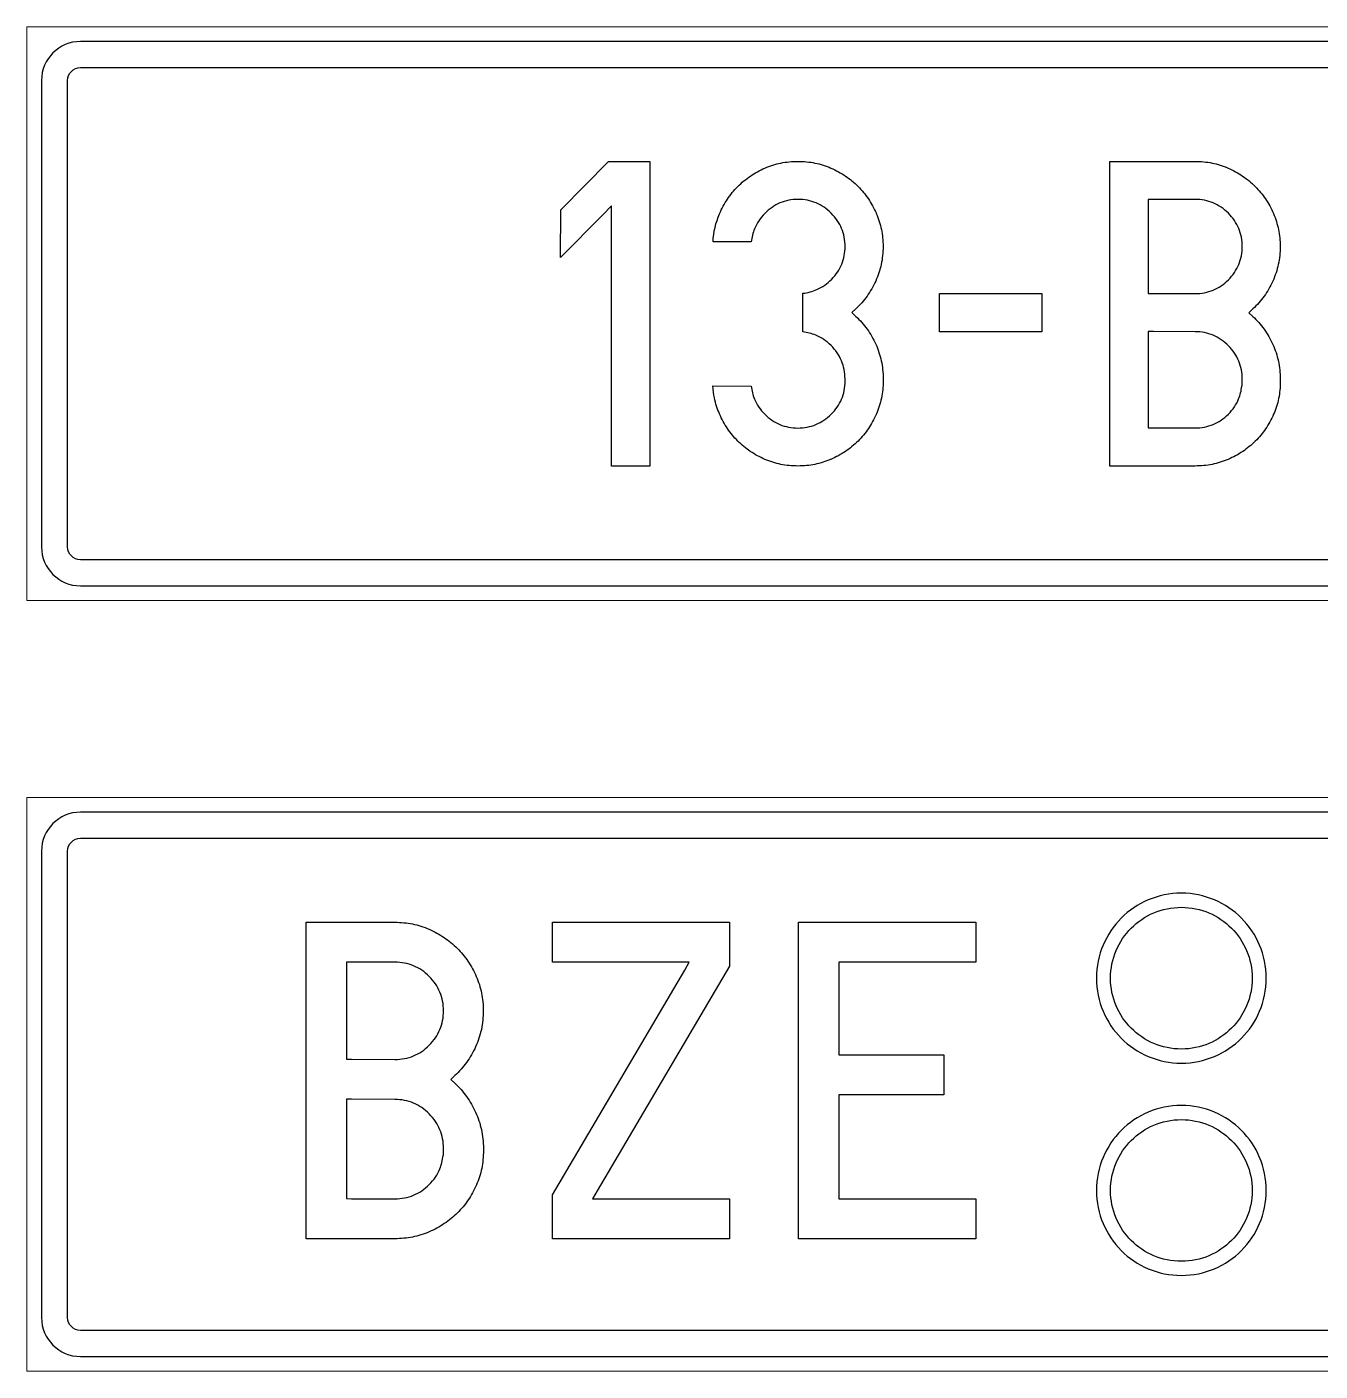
# Model space of a CAD drawing. Header units: millimetres. Extents: x 211.8 to 276.8, y 628.3 to 660.5.
# Drawn here: x 211.76 to 242.77, y 628.32 to 660.55 of the extents above; entities that cross this region are included whole.
import ezdxf

# ---------------------------------------------------------------- set-up
doc = ezdxf.new("R2010")
doc.units = ezdxf.units.MM
doc.header["$MEASUREMENT"] = 0
doc.layers.add('Layer 1', color=7, linetype='Continuous')

msp = doc.modelspace()

# ---------------------------------------------------------------- linework, layer by layer
at = {"layer": 'Layer 1', "lineweight": 9}
for points in [[(211.7613, 660.547), (211.7613, 660.547), (276.7613, 660.547), (276.7613, 660.547), (276.7613, 660.547), (276.7613, 660.547), (276.7613, 646.797), (276.7613, 646.797), (276.7613, 646.797), (276.7613, 646.797), (211.7613, 646.797), (211.7613, 646.797), (211.7613, 646.797), (211.7613, 646.797), (211.7613, 660.547), (211.7613, 660.547)], [(211.7613, 642.0737), (211.7613, 642.0737), (276.7613, 642.0737), (276.7613, 642.0737), (276.7613, 642.0737), (276.7613, 642.0737), (276.7613, 628.3237), (276.7613, 628.3237), (276.7613, 628.3237), (276.7613, 628.3237), (211.7613, 628.3237), (211.7613, 628.3237), (211.7613, 628.3237), (211.7613, 628.3237), (211.7613, 642.0737), (211.7613, 642.0737)]]:
    msp.add_open_spline(points, degree=3, knots=[0, 0, 0, 0, 0.25, 0.25, 0.25, 0.25, 0.5, 0.5, 0.5, 0.5, 0.75, 0.75, 0.75, 0.75, 1, 1, 1, 1], dxfattribs=at)
at = {"layer": 'Layer 1'}
for points, knots in [([(213.0454, 660.1966), (213.0454, 660.1966), (275.4772, 660.1966), (275.4772, 660.1966), (275.4772, 660.1966), (275.7343, 660.1966), (275.9678, 660.0916), (276.1368, 659.9226), (276.1368, 659.9226), (276.3059, 659.7535), (276.4109, 659.52), (276.4109, 659.2629), (276.4109, 659.2629), (276.4109, 659.2629), (276.4109, 648.0811), (276.4109, 648.0811), (276.4109, 648.0811), (276.4109, 647.824), (276.3059, 647.5905), (276.1368, 647.4214), (276.1368, 647.4214), (275.9678, 647.2524), (275.7343, 647.1474), (275.4772, 647.1474), (275.4772, 647.1474), (275.4772, 647.1474), (213.0454, 647.1474), (213.0454, 647.1474), (213.0454, 647.1474), (212.7884, 647.1474), (212.5548, 647.2524), (212.3858, 647.4214), (212.3858, 647.4214), (212.2167, 647.5905), (212.1117, 647.824), (212.1117, 648.0811), (212.1117, 648.0811), (212.1117, 648.0811), (212.1117, 659.2629), (212.1117, 659.2629), (212.1117, 659.2629), (212.1117, 659.52), (212.2167, 659.7535), (212.3858, 659.9226), (212.3858, 659.9226), (212.5548, 660.0916), (212.7884, 660.1966), (213.0454, 660.1966)], [0, 0, 0, 0, 0.0833333, 0.0833333, 0.0833333, 0.0833333, 0.1666667, 0.1666667, 0.1666667, 0.1666667, 0.25, 0.25, 0.25, 0.25, 0.3333333, 0.3333333, 0.3333333, 0.3333333, 0.4166667, 0.4166667, 0.4166667, 0.4166667, 0.5, 0.5, 0.5, 0.5, 0.5833333, 0.5833333, 0.5833333, 0.5833333, 0.6666667, 0.6666667, 0.6666667, 0.6666667, 0.75, 0.75, 0.75, 0.75, 0.8333333, 0.8333333, 0.8333333, 0.8333333, 0.9166667, 0.9166667, 0.9166667, 0.9166667, 1, 1, 1, 1]), ([(275.4772, 659.5716), (275.4772, 659.5716), (213.0454, 659.5716), (213.0454, 659.5716), (213.0454, 659.5716), (212.9609, 659.5716), (212.8838, 659.5367), (212.8276, 659.4806), (212.8276, 659.4806), (212.7716, 659.4246), (212.7367, 659.3474), (212.7367, 659.2629), (212.7367, 659.2629), (212.7367, 659.2629), (212.7367, 648.0811), (212.7367, 648.0811), (212.7367, 648.0811), (212.7367, 647.9966), (212.7716, 647.9194), (212.8276, 647.8633), (212.8276, 647.8633), (212.8838, 647.8072), (212.9609, 647.7724), (213.0454, 647.7724), (213.0454, 647.7724), (213.0454, 647.7724), (275.4772, 647.7724), (275.4772, 647.7724), (275.4772, 647.7724), (275.5617, 647.7724), (275.6388, 647.8072), (275.695, 647.8633), (275.695, 647.8633), (275.751, 647.9194), (275.7859, 647.9966), (275.7859, 648.0811), (275.7859, 648.0811), (275.7859, 648.0811), (275.7859, 659.2629), (275.7859, 659.2629), (275.7859, 659.2629), (275.7859, 659.3474), (275.751, 659.4246), (275.695, 659.4806), (275.695, 659.4806), (275.6388, 659.5367), (275.5617, 659.5716), (275.4772, 659.5716)], [0, 0, 0, 0, 0.0833333, 0.0833333, 0.0833333, 0.0833333, 0.1666667, 0.1666667, 0.1666667, 0.1666667, 0.25, 0.25, 0.25, 0.25, 0.3333333, 0.3333333, 0.3333333, 0.3333333, 0.4166667, 0.4166667, 0.4166667, 0.4166667, 0.5, 0.5, 0.5, 0.5, 0.5833333, 0.5833333, 0.5833333, 0.5833333, 0.6666667, 0.6666667, 0.6666667, 0.6666667, 0.75, 0.75, 0.75, 0.75, 0.8333333, 0.8333333, 0.8333333, 0.8333333, 0.9166667, 0.9166667, 0.9166667, 0.9166667, 1, 1, 1, 1]), ([(225.7815, 655.9525), (225.7815, 655.9525), (225.7834, 650.0204), (225.7834, 650.0204), (225.7834, 650.0204), (225.7834, 650.0204), (226.7002, 650.0204), (226.7002, 650.0204), (226.7002, 650.0204), (226.7002, 650.0204), (226.7002, 657.3236), (226.7002, 657.3236), (226.7002, 657.3236), (226.7002, 657.3236), (225.7089, 657.3236), (225.7089, 657.3236), (225.7089, 657.3236), (225.7089, 657.3236), (224.5679, 656.1628), (224.5679, 656.1628), (224.5679, 656.1628), (224.5679, 656.1628), (224.5532, 655.0172), (224.5532, 655.0172), (224.5532, 655.0172), (224.5532, 655.0172), (225.5686, 656.0404), (225.5686, 656.0404), (225.5686, 656.0404), (225.5686, 656.0404), (225.7814, 656.2548), (225.7814, 656.2548), (225.7814, 656.2548), (225.7814, 656.2548), (225.7815, 655.9525), (225.7815, 655.9525)], [0, 0, 0, 0, 0.1111111, 0.1111111, 0.1111111, 0.1111111, 0.2222222, 0.2222222, 0.2222222, 0.2222222, 0.3333333, 0.3333333, 0.3333333, 0.3333333, 0.4444444, 0.4444444, 0.4444444, 0.4444444, 0.5555556, 0.5555556, 0.5555556, 0.5555556, 0.6666667, 0.6666667, 0.6666667, 0.6666667, 0.7777778, 0.7777778, 0.7777778, 0.7777778, 0.8888889, 0.8888889, 0.8888889, 0.8888889, 1, 1, 1, 1]), ([(228.214, 655.3975), (228.214, 655.3975), (229.133, 655.3975), (229.133, 655.3975), (229.133, 655.3975), (229.1441, 655.5056), (229.1697, 655.6086), (229.2098, 655.7064), (229.2098, 655.7064), (229.265, 655.8404), (229.3471, 655.9633), (229.4562, 656.0745), (229.4562, 656.0745), (229.5653, 656.1854), (229.6869, 656.2692), (229.8204, 656.3255), (229.8204, 656.3255), (229.9547, 656.3821), (230.0991, 656.4105), (230.2537, 656.4105), (230.2537, 656.4105), (230.4076, 656.4105), (230.5517, 656.3826), (230.6854, 656.327), (230.6854, 656.327), (230.8185, 656.2717), (230.9404, 656.189), (231.0504, 656.0793), (231.0504, 656.0793), (231.0504, 656.0793), (231.0509, 656.0788), (231.0509, 656.0788), (231.0509, 656.0788), (231.1606, 655.9688), (231.2432, 655.8472), (231.2985, 655.7142), (231.2985, 655.7142), (231.3542, 655.5805), (231.3821, 655.4364), (231.3821, 655.2822), (231.3821, 655.2822), (231.3821, 655.1316), (231.355, 654.9902), (231.3007, 654.8584), (231.3007, 654.8584), (231.2469, 654.7273), (231.1664, 654.6075), (231.0598, 654.4994), (231.0598, 654.4994), (230.9533, 654.3911), (230.8356, 654.3081), (230.7071, 654.2507), (230.7071, 654.2507), (230.601, 654.2032), (230.4876, 654.1733), (230.3673, 654.1614), (230.3673, 654.1614), (230.3673, 654.1614), (230.3673, 653.2344), (230.3673, 653.2344), (230.3673, 653.2344), (230.4754, 653.2233), (230.5784, 653.1975), (230.6762, 653.1572), (230.6762, 653.1572), (230.8103, 653.1018), (230.9331, 653.0193), (231.0442, 652.91), (231.0442, 652.91), (231.0442, 652.91), (231.0447, 652.9095), (231.0447, 652.9095), (231.0447, 652.9095), (231.156, 652.7993), (231.2398, 652.6774), (231.2957, 652.5442), (231.2957, 652.5442), (231.2957, 652.5442), (231.2953, 652.544), (231.2953, 652.544), (231.2953, 652.544), (231.3518, 652.4096), (231.3802, 652.2648), (231.3802, 652.1104), (231.3802, 652.1104), (231.3802, 652.1104), (231.3798, 652.1104), (231.3798, 652.1104), (231.3798, 652.1104), (231.3798, 652.1104), (231.3816, 652.06), (231.3816, 652.06), (231.3816, 652.06), (231.3816, 652.06), (231.3821, 652.0561), (231.3821, 652.0561), (231.3821, 652.0561), (231.3821, 651.9008), (231.3541, 651.7563), (231.2981, 651.6229), (231.2981, 651.6229), (231.2981, 651.6229), (231.298, 651.623), (231.298, 651.623), (231.298, 651.623), (231.2422, 651.4898), (231.1586, 651.3685), (231.048, 651.2598), (231.048, 651.2598), (230.9377, 651.1512), (230.8155, 651.0692), (230.6819, 651.0143), (230.6819, 651.0143), (230.5476, 650.9592), (230.4036, 650.9316), (230.2499, 650.9316), (230.2499, 650.9316), (230.0955, 650.9316), (229.9513, 650.9592), (229.8177, 651.0144), (229.8177, 651.0144), (229.6842, 651.0695), (229.5628, 651.1519), (229.4541, 651.2613), (229.4541, 651.2613), (229.3451, 651.3706), (229.2629, 651.4925), (229.2079, 651.6266), (229.2079, 651.6266), (229.1675, 651.7246), (229.142, 651.8283), (229.131, 651.9375), (229.131, 651.9375), (229.131, 651.9375), (228.2138, 651.9391), (228.2138, 651.9391), (228.2138, 651.9391), (228.2194, 651.8405), (228.2315, 651.745), (228.2502, 651.6525), (228.2502, 651.6525), (228.2768, 651.5206), (228.317, 651.3927), (228.3704, 651.2695), (228.3704, 651.2695), (228.4239, 651.1456), (228.4877, 651.029), (228.5609, 650.9201), (228.5609, 650.9201), (228.5609, 650.9201), (228.5611, 650.9203), (228.5611, 650.9203), (228.5611, 650.9203), (228.6342, 650.8118), (228.7168, 650.7111), (228.8085, 650.6192), (228.8085, 650.6192), (228.9003, 650.527), (229.0007, 650.4442), (229.109, 650.371), (229.109, 650.371), (229.2183, 650.2971), (229.3348, 650.2335), (229.4576, 650.1803), (229.4576, 650.1803), (229.5808, 650.127), (229.7085, 650.0868), (229.8401, 650.0602), (229.8401, 650.0602), (229.9708, 650.0337), (230.1075, 650.0204), (230.2499, 650.0204), (230.2499, 650.0204), (230.3913, 650.0204), (230.5274, 650.0337), (230.6579, 650.0602), (230.6579, 650.0602), (230.6579, 650.0602), (230.6584, 650.0602), (230.6584, 650.0602), (230.6584, 650.0602), (230.7885, 650.0866), (230.9163, 650.1269), (231.041, 650.1807), (231.041, 650.1807), (231.041, 650.1807), (231.0411, 650.1804), (231.0411, 650.1804), (231.0411, 650.1804), (231.1655, 650.2341), (231.2823, 650.2978), (231.3913, 650.3711), (231.3913, 650.3711), (231.4987, 650.4433), (231.599, 650.5258), (231.6912, 650.618), (231.6912, 650.618), (231.6912, 650.618), (231.6909, 650.6183), (231.6909, 650.6183), (231.6909, 650.6183), (231.7847, 650.7121), (231.8678, 650.8123), (231.9398, 650.9187), (231.9398, 650.9187), (232.0126, 651.0261), (232.0765, 651.1425), (232.1309, 651.2674), (232.1309, 651.2674), (232.1309, 651.2674), (232.1311, 651.2673), (232.1311, 651.2673), (232.1311, 651.2673), (232.1842, 651.39), (232.2246, 651.5173), (232.2518, 651.649), (232.2518, 651.649), (232.2791, 651.7813), (232.2932, 651.9179), (232.2938, 652.0581), (232.2938, 652.0581), (232.2938, 652.0581), (232.2933, 652.0581), (232.2933, 652.0581), (232.2933, 652.0581), (232.2933, 652.0581), (232.2933, 652.1162), (232.2933, 652.1162), (232.2933, 652.1162), (232.2933, 652.2631), (232.2786, 652.4052), (232.2494, 652.5419), (232.2494, 652.5419), (232.22, 652.6793), (232.176, 652.812), (232.1178, 652.9392), (232.1178, 652.9392), (232.0585, 653.0683), (231.989, 653.1886), (231.9093, 653.2997), (231.9093, 653.2997), (231.9093, 653.2997), (231.9088, 653.2997), (231.9088, 653.2997), (231.9088, 653.2997), (231.8288, 653.4114), (231.7386, 653.5138), (231.6386, 653.6066), (231.6386, 653.6066), (231.6386, 653.6066), (231.5399, 653.6981), (231.5399, 653.6981), (231.5399, 653.6981), (231.5399, 653.6981), (231.6391, 653.7897), (231.6391, 653.7897), (231.6391, 653.7897), (231.7389, 653.882), (231.8289, 653.984), (231.9087, 654.0953), (231.9087, 654.0953), (231.9885, 654.2066), (232.0578, 654.3268), (232.116, 654.4554), (232.116, 654.4554), (232.1743, 654.584), (232.2183, 654.7172), (232.2475, 654.8546), (232.2475, 654.8546), (232.2766, 654.9918), (232.2914, 655.1345), (232.2914, 655.2822), (232.2914, 655.2822), (232.2914, 655.4236), (232.2779, 655.5596), (232.2513, 655.6901), (232.2513, 655.6901), (232.2246, 655.8208), (232.1842, 655.9487), (232.1305, 656.0732), (232.1305, 656.0732), (232.1305, 656.0732), (232.1307, 656.0733), (232.1307, 656.0733), (232.1307, 656.0733), (232.0767, 656.1973), (232.0127, 656.3141), (231.9391, 656.423), (231.9391, 656.423), (231.8658, 656.5314), (231.7831, 656.6316), (231.6914, 656.723), (231.6914, 656.723), (231.6914, 656.723), (231.6909, 656.7235), (231.6909, 656.7235), (231.6909, 656.7235), (231.5983, 656.8164), (231.4981, 656.8994), (231.3908, 656.9721), (231.3908, 656.9721), (231.2835, 657.0448), (231.1669, 657.1086), (231.0418, 657.163), (231.0418, 657.163), (231.0418, 657.163), (231.0419, 657.1632), (231.0419, 657.1632), (231.0419, 657.1632), (230.9189, 657.2164), (230.7915, 657.2566), (230.6597, 657.2835), (230.6597, 657.2835), (230.5293, 657.3101), (230.3932, 657.3236), (230.2519, 657.3236), (230.2519, 657.3236), (230.1098, 657.3236), (229.9732, 657.3101), (229.8424, 657.2833), (229.8424, 657.2833), (229.7111, 657.2565), (229.5831, 657.2158), (229.4594, 657.1618), (229.4594, 657.1618), (229.3338, 657.1071), (229.2168, 657.0429), (229.1092, 656.9698), (229.1092, 656.9698), (229.0017, 656.8968), (228.9014, 656.8135), (228.8085, 656.7203), (228.8085, 656.7203), (228.7162, 656.6272), (228.6335, 656.5261), (228.5609, 656.4178), (228.5609, 656.4178), (228.4884, 656.3097), (228.4249, 656.1926), (228.3708, 656.0668), (228.3708, 656.0668), (228.2799, 655.8559), (228.2276, 655.6327), (228.214, 655.3975)], [0, 0, 0, 0, 0.0116279, 0.0116279, 0.0116279, 0.0116279, 0.0232558, 0.0232558, 0.0232558, 0.0232558, 0.0348837, 0.0348837, 0.0348837, 0.0348837, 0.0465116, 0.0465116, 0.0465116, 0.0465116, 0.0581395, 0.0581395, 0.0581395, 0.0581395, 0.0697674, 0.0697674, 0.0697674, 0.0697674, 0.0813953, 0.0813953, 0.0813953, 0.0813953, 0.0930233, 0.0930233, 0.0930233, 0.0930233, 0.1046512, 0.1046512, 0.1046512, 0.1046512, 0.1162791, 0.1162791, 0.1162791, 0.1162791, 0.127907, 0.127907, 0.127907, 0.127907, 0.1395349, 0.1395349, 0.1395349, 0.1395349, 0.1511628, 0.1511628, 0.1511628, 0.1511628, 0.1627907, 0.1627907, 0.1627907, 0.1627907, 0.1744186, 0.1744186, 0.1744186, 0.1744186, 0.1860465, 0.1860465, 0.1860465, 0.1860465, 0.1976744, 0.1976744, 0.1976744, 0.1976744, 0.2093023, 0.2093023, 0.2093023, 0.2093023, 0.2209302, 0.2209302, 0.2209302, 0.2209302, 0.2325581, 0.2325581, 0.2325581, 0.2325581, 0.244186, 0.244186, 0.244186, 0.244186, 0.255814, 0.255814, 0.255814, 0.255814, 0.2674419, 0.2674419, 0.2674419, 0.2674419, 0.2790698, 0.2790698, 0.2790698, 0.2790698, 0.2906977, 0.2906977, 0.2906977, 0.2906977, 0.3023256, 0.3023256, 0.3023256, 0.3023256, 0.3139535, 0.3139535, 0.3139535, 0.3139535, 0.3255814, 0.3255814, 0.3255814, 0.3255814, 0.3372093, 0.3372093, 0.3372093, 0.3372093, 0.3488372, 0.3488372, 0.3488372, 0.3488372, 0.3604651, 0.3604651, 0.3604651, 0.3604651, 0.372093, 0.372093, 0.372093, 0.372093, 0.3837209, 0.3837209, 0.3837209, 0.3837209, 0.3953488, 0.3953488, 0.3953488, 0.3953488, 0.4069767, 0.4069767, 0.4069767, 0.4069767, 0.4186047, 0.4186047, 0.4186047, 0.4186047, 0.4302326, 0.4302326, 0.4302326, 0.4302326, 0.4418605, 0.4418605, 0.4418605, 0.4418605, 0.4534884, 0.4534884, 0.4534884, 0.4534884, 0.4651163, 0.4651163, 0.4651163, 0.4651163, 0.4767442, 0.4767442, 0.4767442, 0.4767442, 0.4883721, 0.4883721, 0.4883721, 0.4883721, 0.5, 0.5, 0.5, 0.5, 0.5116279, 0.5116279, 0.5116279, 0.5116279, 0.5232558, 0.5232558, 0.5232558, 0.5232558, 0.5348837, 0.5348837, 0.5348837, 0.5348837, 0.5465116, 0.5465116, 0.5465116, 0.5465116, 0.5581395, 0.5581395, 0.5581395, 0.5581395, 0.5697674, 0.5697674, 0.5697674, 0.5697674, 0.5813953, 0.5813953, 0.5813953, 0.5813953, 0.5930233, 0.5930233, 0.5930233, 0.5930233, 0.6046512, 0.6046512, 0.6046512, 0.6046512, 0.6162791, 0.6162791, 0.6162791, 0.6162791, 0.627907, 0.627907, 0.627907, 0.627907, 0.6395349, 0.6395349, 0.6395349, 0.6395349, 0.6511628, 0.6511628, 0.6511628, 0.6511628, 0.6627907, 0.6627907, 0.6627907, 0.6627907, 0.6744186, 0.6744186, 0.6744186, 0.6744186, 0.6860465, 0.6860465, 0.6860465, 0.6860465, 0.6976744, 0.6976744, 0.6976744, 0.6976744, 0.7093023, 0.7093023, 0.7093023, 0.7093023, 0.7209302, 0.7209302, 0.7209302, 0.7209302, 0.7325581, 0.7325581, 0.7325581, 0.7325581, 0.744186, 0.744186, 0.744186, 0.744186, 0.755814, 0.755814, 0.755814, 0.755814, 0.7674419, 0.7674419, 0.7674419, 0.7674419, 0.7790698, 0.7790698, 0.7790698, 0.7790698, 0.7906977, 0.7906977, 0.7906977, 0.7906977, 0.8023256, 0.8023256, 0.8023256, 0.8023256, 0.8139535, 0.8139535, 0.8139535, 0.8139535, 0.8255814, 0.8255814, 0.8255814, 0.8255814, 0.8372093, 0.8372093, 0.8372093, 0.8372093, 0.8488372, 0.8488372, 0.8488372, 0.8488372, 0.8604651, 0.8604651, 0.8604651, 0.8604651, 0.872093, 0.872093, 0.872093, 0.872093, 0.8837209, 0.8837209, 0.8837209, 0.8837209, 0.8953488, 0.8953488, 0.8953488, 0.8953488, 0.9069767, 0.9069767, 0.9069767, 0.9069767, 0.9186047, 0.9186047, 0.9186047, 0.9186047, 0.9302326, 0.9302326, 0.9302326, 0.9302326, 0.9418605, 0.9418605, 0.9418605, 0.9418605, 0.9534884, 0.9534884, 0.9534884, 0.9534884, 0.9651163, 0.9651163, 0.9651163, 0.9651163, 0.9767442, 0.9767442, 0.9767442, 0.9767442, 0.9883721, 0.9883721, 0.9883721, 0.9883721, 1, 1, 1, 1]), ([(240.1811, 657.2837), (240.0509, 657.3102), (239.9151, 657.3236), (239.774, 657.3236), (239.774, 657.3236), (239.774, 657.3236), (237.7327, 657.3236), (237.7327, 657.3236), (237.7327, 657.3236), (237.7327, 657.3236), (237.7327, 650.0204), (237.7327, 650.0204), (237.7327, 650.0204), (237.7327, 650.0204), (239.774, 650.0204), (239.774, 650.0204), (239.774, 650.0204), (239.9158, 650.0204), (240.0521, 650.0337), (240.1825, 650.06), (240.1825, 650.06), (240.3135, 650.0864), (240.4414, 650.1265), (240.5656, 650.1795), (240.5656, 650.1795), (240.6901, 650.2329), (240.8067, 650.296), (240.915, 650.3685), (240.915, 650.3685), (241.0232, 650.4408), (241.1239, 650.5233), (241.2167, 650.6151), (241.2167, 650.6151), (241.2167, 650.6151), (241.2172, 650.6156), (241.2172, 650.6156), (241.2172, 650.6156), (241.3096, 650.7068), (241.3925, 650.8064), (241.4657, 650.9137), (241.4657, 650.9137), (241.5389, 651.0212), (241.6025, 651.1369), (241.6562, 651.2604), (241.6562, 651.2604), (241.7101, 651.3838), (241.7505, 651.5108), (241.7769, 651.6412), (241.7769, 651.6412), (241.7769, 651.6412), (241.7769, 651.6417), (241.7769, 651.6417), (241.7769, 651.6417), (241.8034, 651.772), (241.8167, 651.9082), (241.8167, 652.0503), (241.8167, 652.0503), (241.8167, 652.0503), (241.8167, 652.0561), (241.8167, 652.0561), (241.8167, 652.0561), (241.8167, 652.0561), (241.8167, 652.1027), (241.8167, 652.1027), (241.8167, 652.1027), (241.8167, 652.1027), (241.8167, 652.1084), (241.8167, 652.1084), (241.8167, 652.1084), (241.8167, 652.1084), (241.8172, 652.1084), (241.8172, 652.1084), (241.8172, 652.1084), (241.8164, 652.2536), (241.8007, 652.3961), (241.7707, 652.535), (241.7707, 652.535), (241.7408, 652.6733), (241.6962, 652.8075), (241.6376, 652.9365), (241.6376, 652.9365), (241.6376, 652.9365), (241.6378, 652.9366), (241.6378, 652.9366), (241.6378, 652.9366), (241.5789, 653.0653), (241.5092, 653.1859), (241.4293, 653.2976), (241.4293, 653.2976), (241.4293, 653.2976), (241.4291, 653.2974), (241.4291, 653.2974), (241.4291, 653.2974), (241.349, 653.4092), (241.2588, 653.5119), (241.1589, 653.6047), (241.1589, 653.6047), (241.1589, 653.6047), (241.0606, 653.6959), (241.0606, 653.6959), (241.0606, 653.6959), (241.0606, 653.6959), (241.1594, 653.7873), (241.1594, 653.7873), (241.1594, 653.7873), (241.2594, 653.8799), (241.3497, 653.9821), (241.4296, 654.0934), (241.4296, 654.0934), (241.5093, 654.2042), (241.5788, 654.3246), (241.638, 654.4538), (241.638, 654.4538), (241.638, 654.4538), (241.6376, 654.454), (241.6376, 654.454), (241.6376, 654.454), (241.6964, 654.5832), (241.7405, 654.7165), (241.7696, 654.8536), (241.7696, 654.8536), (241.7988, 654.991), (241.8135, 655.134), (241.8135, 655.2822), (241.8135, 655.2822), (241.8135, 655.4235), (241.8001, 655.5596), (241.7735, 655.6901), (241.7735, 655.6901), (241.7468, 655.8208), (241.7064, 655.9487), (241.6527, 656.0732), (241.6527, 656.0732), (241.6527, 656.0732), (241.6529, 656.0733), (241.6529, 656.0733), (241.6529, 656.0733), (241.5989, 656.1973), (241.5349, 656.3141), (241.4613, 656.423), (241.4613, 656.423), (241.388, 656.5314), (241.3053, 656.6316), (241.2136, 656.723), (241.2136, 656.723), (241.2136, 656.723), (241.2131, 656.7235), (241.2131, 656.7235), (241.2131, 656.7235), (241.1205, 656.8164), (241.0203, 656.8993), (240.9131, 656.972), (240.9131, 656.972), (240.8056, 657.0448), (240.689, 657.1086), (240.564, 657.163), (240.564, 657.163), (240.564, 657.163), (240.5641, 657.1632), (240.5641, 657.1632), (240.5641, 657.1632), (240.4408, 657.2165), (240.313, 657.2568), (240.1811, 657.2837)], [0, 0, 0, 0, 0.0243902, 0.0243902, 0.0243902, 0.0243902, 0.0487805, 0.0487805, 0.0487805, 0.0487805, 0.0731707, 0.0731707, 0.0731707, 0.0731707, 0.097561, 0.097561, 0.097561, 0.097561, 0.1219512, 0.1219512, 0.1219512, 0.1219512, 0.1463415, 0.1463415, 0.1463415, 0.1463415, 0.1707317, 0.1707317, 0.1707317, 0.1707317, 0.195122, 0.195122, 0.195122, 0.195122, 0.2195122, 0.2195122, 0.2195122, 0.2195122, 0.2439024, 0.2439024, 0.2439024, 0.2439024, 0.2682927, 0.2682927, 0.2682927, 0.2682927, 0.2926829, 0.2926829, 0.2926829, 0.2926829, 0.3170732, 0.3170732, 0.3170732, 0.3170732, 0.3414634, 0.3414634, 0.3414634, 0.3414634, 0.3658537, 0.3658537, 0.3658537, 0.3658537, 0.3902439, 0.3902439, 0.3902439, 0.3902439, 0.4146341, 0.4146341, 0.4146341, 0.4146341, 0.4390244, 0.4390244, 0.4390244, 0.4390244, 0.4634146, 0.4634146, 0.4634146, 0.4634146, 0.4878049, 0.4878049, 0.4878049, 0.4878049, 0.5121951, 0.5121951, 0.5121951, 0.5121951, 0.5365854, 0.5365854, 0.5365854, 0.5365854, 0.5609756, 0.5609756, 0.5609756, 0.5609756, 0.5853659, 0.5853659, 0.5853659, 0.5853659, 0.6097561, 0.6097561, 0.6097561, 0.6097561, 0.6341463, 0.6341463, 0.6341463, 0.6341463, 0.6585366, 0.6585366, 0.6585366, 0.6585366, 0.6829268, 0.6829268, 0.6829268, 0.6829268, 0.7073171, 0.7073171, 0.7073171, 0.7073171, 0.7317073, 0.7317073, 0.7317073, 0.7317073, 0.7560976, 0.7560976, 0.7560976, 0.7560976, 0.7804878, 0.7804878, 0.7804878, 0.7804878, 0.804878, 0.804878, 0.804878, 0.804878, 0.8292683, 0.8292683, 0.8292683, 0.8292683, 0.8536585, 0.8536585, 0.8536585, 0.8536585, 0.8780488, 0.8780488, 0.8780488, 0.8780488, 0.902439, 0.902439, 0.902439, 0.902439, 0.9268293, 0.9268293, 0.9268293, 0.9268293, 0.9512195, 0.9512195, 0.9512195, 0.9512195, 0.9756098, 0.9756098, 0.9756098, 0.9756098, 1, 1, 1, 1]), ([(238.7739, 656.4105), (238.7739, 656.4105), (239.776, 656.4105), (239.776, 656.4105), (239.776, 656.4105), (239.9299, 656.4105), (240.0739, 656.3826), (240.2076, 656.327), (240.2076, 656.327), (240.3406, 656.2718), (240.4625, 656.189), (240.5726, 656.0793), (240.5726, 656.0793), (240.5726, 656.0793), (240.5731, 656.0788), (240.5731, 656.0788), (240.5731, 656.0788), (240.6827, 655.9689), (240.7654, 655.8473), (240.8208, 655.7142), (240.8208, 655.7142), (240.8764, 655.5805), (240.9043, 655.4364), (240.9043, 655.2822), (240.9043, 655.2822), (240.9043, 655.1274), (240.8764, 654.9829), (240.8208, 654.849), (240.8208, 654.849), (240.7655, 654.7157), (240.6825, 654.594), (240.5726, 654.4844), (240.5726, 654.4844), (240.4626, 654.3747), (240.3408, 654.2922), (240.208, 654.2371), (240.208, 654.2371), (240.0741, 654.1816), (239.9299, 654.1538), (239.776, 654.1538), (239.776, 654.1538), (239.776, 654.1538), (239.776, 654.1543), (239.776, 654.1543), (239.776, 654.1543), (239.776, 654.1543), (238.7739, 654.1575), (238.7739, 654.1575), (238.7739, 654.1575), (238.7739, 654.1575), (238.6489, 654.1578), (238.6489, 654.1578), (238.6489, 654.1578), (238.6489, 654.1578), (238.6489, 654.282), (238.6489, 654.282), (238.6489, 654.282), (238.6489, 654.282), (238.6489, 656.2855), (238.6489, 656.2855), (238.6489, 656.2855), (238.6489, 656.2855), (238.6489, 656.4105), (238.6489, 656.4105), (238.6489, 656.4105), (238.6489, 656.4105), (238.7739, 656.4105), (238.7739, 656.4105)], [0, 0, 0, 0, 0.0588235, 0.0588235, 0.0588235, 0.0588235, 0.1176471, 0.1176471, 0.1176471, 0.1176471, 0.1764706, 0.1764706, 0.1764706, 0.1764706, 0.2352941, 0.2352941, 0.2352941, 0.2352941, 0.2941176, 0.2941176, 0.2941176, 0.2941176, 0.3529412, 0.3529412, 0.3529412, 0.3529412, 0.4117647, 0.4117647, 0.4117647, 0.4117647, 0.4705882, 0.4705882, 0.4705882, 0.4705882, 0.5294118, 0.5294118, 0.5294118, 0.5294118, 0.5882353, 0.5882353, 0.5882353, 0.5882353, 0.6470588, 0.6470588, 0.6470588, 0.6470588, 0.7058824, 0.7058824, 0.7058824, 0.7058824, 0.7647059, 0.7647059, 0.7647059, 0.7647059, 0.8235294, 0.8235294, 0.8235294, 0.8235294, 0.8823529, 0.8823529, 0.8823529, 0.8823529, 0.9411765, 0.9411765, 0.9411765, 0.9411765, 1, 1, 1, 1]), ([(236.0975, 654.1557), (236.0975, 654.1557), (233.6438, 654.1557), (233.6438, 654.1557), (233.6438, 654.1557), (233.6438, 654.1557), (233.6438, 653.2407), (233.6438, 653.2407), (233.6438, 653.2407), (233.6438, 653.2407), (236.0975, 653.2407), (236.0975, 653.2407), (236.0975, 653.2407), (236.0975, 653.2407), (236.0975, 654.1557), (236.0975, 654.1557)], [0, 0, 0, 0, 0.25, 0.25, 0.25, 0.25, 0.5, 0.5, 0.5, 0.5, 0.75, 0.75, 0.75, 0.75, 1, 1, 1, 1]), ([(238.6489, 651.0617), (238.6489, 651.0617), (238.6489, 653.1175), (238.6489, 653.1175), (238.6489, 653.1175), (238.6489, 653.1175), (238.6489, 653.2424), (238.6489, 653.2424), (238.6489, 653.2424), (238.6489, 653.2424), (238.7739, 653.242), (238.7739, 653.242), (238.7739, 653.242), (238.7739, 653.242), (239.776, 653.2383), (239.776, 653.2383), (239.776, 653.2383), (239.776, 653.2383), (239.776, 653.2388), (239.776, 653.2388), (239.776, 653.2388), (239.9296, 653.2388), (240.0739, 653.2105), (240.2084, 653.1539), (240.2084, 653.1539), (240.3419, 653.0977), (240.4638, 653.0138), (240.5736, 652.9027), (240.5736, 652.9027), (240.6828, 652.792), (240.7655, 652.6694), (240.8208, 652.5354), (240.8208, 652.5354), (240.8764, 652.4009), (240.9043, 652.2565), (240.9043, 652.1027), (240.9043, 652.1027), (240.9043, 652.1027), (240.9043, 652.0581), (240.9043, 652.0581), (240.9043, 652.0581), (240.9043, 652.0581), (240.9043, 651.9331), (240.9043, 651.9331), (240.9043, 651.9331), (240.9043, 651.9331), (240.8927, 651.9331), (240.8927, 651.9331), (240.8927, 651.9331), (240.8825, 651.826), (240.8576, 651.7243), (240.8182, 651.6282), (240.8182, 651.6282), (240.7637, 651.4953), (240.6814, 651.3739), (240.5718, 651.2645), (240.5718, 651.2645), (240.5718, 651.2645), (240.5713, 651.264), (240.5713, 651.264), (240.5713, 651.264), (240.4619, 651.1543), (240.3405, 651.0719), (240.2078, 651.0168), (240.2078, 651.0168), (240.0741, 650.9613), (239.9299, 650.9335), (239.776, 650.9335), (239.776, 650.9335), (239.776, 650.9335), (239.776, 650.934), (239.776, 650.934), (239.776, 650.934), (239.776, 650.934), (238.7739, 650.9372), (238.7739, 650.9372), (238.7739, 650.9372), (238.7739, 650.9372), (238.6489, 650.9375), (238.6489, 650.9375), (238.6489, 650.9375), (238.6489, 650.9375), (238.6489, 651.0617), (238.6489, 651.0617)], [0, 0, 0, 0, 0.047619, 0.047619, 0.047619, 0.047619, 0.0952381, 0.0952381, 0.0952381, 0.0952381, 0.1428571, 0.1428571, 0.1428571, 0.1428571, 0.1904762, 0.1904762, 0.1904762, 0.1904762, 0.2380952, 0.2380952, 0.2380952, 0.2380952, 0.2857143, 0.2857143, 0.2857143, 0.2857143, 0.3333333, 0.3333333, 0.3333333, 0.3333333, 0.3809524, 0.3809524, 0.3809524, 0.3809524, 0.4285714, 0.4285714, 0.4285714, 0.4285714, 0.4761905, 0.4761905, 0.4761905, 0.4761905, 0.5238095, 0.5238095, 0.5238095, 0.5238095, 0.5714286, 0.5714286, 0.5714286, 0.5714286, 0.6190476, 0.6190476, 0.6190476, 0.6190476, 0.6666667, 0.6666667, 0.6666667, 0.6666667, 0.7142857, 0.7142857, 0.7142857, 0.7142857, 0.7619048, 0.7619048, 0.7619048, 0.7619048, 0.8095238, 0.8095238, 0.8095238, 0.8095238, 0.8571429, 0.8571429, 0.8571429, 0.8571429, 0.9047619, 0.9047619, 0.9047619, 0.9047619, 0.952381, 0.952381, 0.952381, 0.952381, 1, 1, 1, 1]), ([(213.0454, 641.7233), (213.0454, 641.7233), (275.4772, 641.7233), (275.4772, 641.7233), (275.4772, 641.7233), (275.7343, 641.7233), (275.9678, 641.6183), (276.1368, 641.4492), (276.1368, 641.4492), (276.3059, 641.2802), (276.4109, 641.0467), (276.4109, 640.7896), (276.4109, 640.7896), (276.4109, 640.7896), (276.4109, 629.6078), (276.4109, 629.6078), (276.4109, 629.6078), (276.4109, 629.3507), (276.3059, 629.1172), (276.1368, 628.9481), (276.1368, 628.9481), (275.9678, 628.7791), (275.7343, 628.6741), (275.4772, 628.6741), (275.4772, 628.6741), (275.4772, 628.6741), (213.0454, 628.6741), (213.0454, 628.6741), (213.0454, 628.6741), (212.7884, 628.6741), (212.5548, 628.7791), (212.3858, 628.9481), (212.3858, 628.9481), (212.2167, 629.1172), (212.1117, 629.3507), (212.1117, 629.6078), (212.1117, 629.6078), (212.1117, 629.6078), (212.1117, 640.7896), (212.1117, 640.7896), (212.1117, 640.7896), (212.1117, 641.0467), (212.2167, 641.2802), (212.3858, 641.4492), (212.3858, 641.4492), (212.5548, 641.6183), (212.7884, 641.7233), (213.0454, 641.7233)], [0, 0, 0, 0, 0.0833333, 0.0833333, 0.0833333, 0.0833333, 0.1666667, 0.1666667, 0.1666667, 0.1666667, 0.25, 0.25, 0.25, 0.25, 0.3333333, 0.3333333, 0.3333333, 0.3333333, 0.4166667, 0.4166667, 0.4166667, 0.4166667, 0.5, 0.5, 0.5, 0.5, 0.5833333, 0.5833333, 0.5833333, 0.5833333, 0.6666667, 0.6666667, 0.6666667, 0.6666667, 0.75, 0.75, 0.75, 0.75, 0.8333333, 0.8333333, 0.8333333, 0.8333333, 0.9166667, 0.9166667, 0.9166667, 0.9166667, 1, 1, 1, 1]), ([(275.4772, 641.0983), (275.4772, 641.0983), (213.0454, 641.0983), (213.0454, 641.0983), (213.0454, 641.0983), (212.9609, 641.0983), (212.8838, 641.0634), (212.8276, 641.0074), (212.8276, 641.0074), (212.7716, 640.9512), (212.7367, 640.8741), (212.7367, 640.7896), (212.7367, 640.7896), (212.7367, 640.7896), (212.7367, 629.6078), (212.7367, 629.6078), (212.7367, 629.6078), (212.7367, 629.5232), (212.7716, 629.4461), (212.8276, 629.39), (212.8276, 629.39), (212.8838, 629.334), (212.9609, 629.2991), (213.0454, 629.2991), (213.0454, 629.2991), (213.0454, 629.2991), (275.4772, 629.2991), (275.4772, 629.2991), (275.4772, 629.2991), (275.5617, 629.2991), (275.6388, 629.334), (275.695, 629.39), (275.695, 629.39), (275.751, 629.4461), (275.7859, 629.5232), (275.7859, 629.6078), (275.7859, 629.6078), (275.7859, 629.6078), (275.7859, 640.7896), (275.7859, 640.7896), (275.7859, 640.7896), (275.7859, 640.8741), (275.751, 640.9512), (275.695, 641.0074), (275.695, 641.0074), (275.6388, 641.0634), (275.5617, 641.0983), (275.4772, 641.0983)], [0, 0, 0, 0, 0.0833333, 0.0833333, 0.0833333, 0.0833333, 0.1666667, 0.1666667, 0.1666667, 0.1666667, 0.25, 0.25, 0.25, 0.25, 0.3333333, 0.3333333, 0.3333333, 0.3333333, 0.4166667, 0.4166667, 0.4166667, 0.4166667, 0.5, 0.5, 0.5, 0.5, 0.5833333, 0.5833333, 0.5833333, 0.5833333, 0.6666667, 0.6666667, 0.6666667, 0.6666667, 0.75, 0.75, 0.75, 0.75, 0.8333333, 0.8333333, 0.8333333, 0.8333333, 0.9166667, 0.9166667, 0.9166667, 0.9166667, 1, 1, 1, 1]), ([(239.4448, 639.78), (240.0072, 639.78), (240.5165, 639.5519), (240.8851, 639.1833), (240.8851, 639.1833), (241.2537, 638.8147), (241.4818, 638.3054), (241.4818, 637.743), (241.4818, 637.743), (241.4818, 637.1807), (241.2537, 636.6714), (240.8851, 636.3028), (240.8851, 636.3028), (240.5165, 635.9341), (240.0072, 635.7061), (239.4448, 635.7061), (239.4448, 635.7061), (238.8825, 635.7061), (238.3732, 635.9341), (238.0046, 636.3028), (238.0046, 636.3028), (237.6359, 636.6714), (237.4079, 637.1807), (237.4079, 637.743), (237.4079, 637.743), (237.4079, 638.3054), (237.6359, 638.8147), (238.0046, 639.1833), (238.0046, 639.1833), (238.3732, 639.5519), (238.8825, 639.78), (239.4448, 639.78)], [0, 0, 0, 0, 0.125, 0.125, 0.125, 0.125, 0.25, 0.25, 0.25, 0.25, 0.375, 0.375, 0.375, 0.375, 0.5, 0.5, 0.5, 0.5, 0.625, 0.625, 0.625, 0.625, 0.75, 0.75, 0.75, 0.75, 0.875, 0.875, 0.875, 0.875, 1, 1, 1, 1]), ([(240.6459, 638.9441), (240.3385, 639.2515), (239.9138, 639.4417), (239.4448, 639.4417), (239.4448, 639.4417), (238.9758, 639.4417), (238.5512, 639.2515), (238.2438, 638.9441), (238.2438, 638.9441), (237.9364, 638.6367), (237.7462, 638.212), (237.7462, 637.743), (237.7462, 637.743), (237.7462, 637.274), (237.9364, 636.8494), (238.2438, 636.542), (238.2438, 636.542), (238.5512, 636.2346), (238.9758, 636.0444), (239.4448, 636.0444), (239.4448, 636.0444), (239.9138, 636.0444), (240.3385, 636.2346), (240.6459, 636.542), (240.6459, 636.542), (240.9533, 636.8494), (241.1435, 637.274), (241.1435, 637.743), (241.1435, 637.743), (241.1435, 638.212), (240.9533, 638.6367), (240.6459, 638.9441)], [0, 0, 0, 0, 0.125, 0.125, 0.125, 0.125, 0.25, 0.25, 0.25, 0.25, 0.375, 0.375, 0.375, 0.375, 0.5, 0.5, 0.5, 0.5, 0.625, 0.625, 0.625, 0.625, 0.75, 0.75, 0.75, 0.75, 0.875, 0.875, 0.875, 0.875, 1, 1, 1, 1]), ([(221.0074, 639.0421), (220.872, 639.0696), (220.7309, 639.0836), (220.5843, 639.0836), (220.5843, 639.0836), (220.5843, 639.0836), (218.4616, 639.0836), (218.4616, 639.0836), (218.4616, 639.0836), (218.4616, 639.0836), (218.4616, 631.4968), (218.4616, 631.4968), (218.4616, 631.4968), (218.4616, 631.4968), (220.5843, 631.4968), (220.5843, 631.4968), (220.5843, 631.4968), (220.7316, 631.4968), (220.8733, 631.5107), (221.009, 631.538), (221.009, 631.538), (221.1452, 631.5654), (221.2782, 631.6071), (221.4074, 631.6622), (221.4074, 631.6622), (221.5367, 631.7177), (221.6581, 631.7834), (221.7707, 631.8588), (221.7707, 631.8588), (221.8831, 631.934), (221.9879, 632.0198), (222.0845, 632.1153), (222.0845, 632.1153), (222.0845, 632.1153), (222.085, 632.1158), (222.085, 632.1158), (222.085, 632.1158), (222.181, 632.2106), (222.2673, 632.3141), (222.3433, 632.4257), (222.3433, 632.4257), (222.4194, 632.5375), (222.4856, 632.6578), (222.5415, 632.7862), (222.5415, 632.7862), (222.5973, 632.9142), (222.6392, 633.0466), (222.667, 633.1828), (222.667, 633.1828), (222.6945, 633.3184), (222.7084, 633.46), (222.7084, 633.6076), (222.7084, 633.6076), (222.7084, 633.6076), (222.7084, 633.6136), (222.7084, 633.6136), (222.7084, 633.6136), (222.7084, 633.6136), (222.7084, 633.662), (222.7084, 633.662), (222.7084, 633.662), (222.7084, 633.662), (222.7084, 633.6679), (222.7084, 633.6679), (222.7084, 633.6679), (222.7084, 633.6679), (222.7089, 633.6679), (222.7089, 633.6679), (222.7089, 633.6679), (222.708, 633.8189), (222.6917, 633.9673), (222.6604, 634.1118), (222.6604, 634.1118), (222.6293, 634.2555), (222.5829, 634.3948), (222.522, 634.5291), (222.522, 634.5291), (222.522, 634.5291), (222.5222, 634.5292), (222.5222, 634.5292), (222.5222, 634.5292), (222.4612, 634.6625), (222.3886, 634.7881), (222.3046, 634.9052), (222.3046, 634.9052), (222.2216, 635.0211), (222.128, 635.1275), (222.0244, 635.2237), (222.0244, 635.2237), (222.0244, 635.2237), (221.9261, 635.3149), (221.9261, 635.3149), (221.9261, 635.3149), (221.9261, 635.3149), (222.0249, 635.4063), (222.0249, 635.4063), (222.0249, 635.4063), (222.1289, 635.5025), (222.2226, 635.6087), (222.3058, 635.7246), (222.3058, 635.7246), (222.3886, 635.84), (222.461, 635.9651), (222.5225, 636.0996), (222.5225, 636.0996), (222.583, 636.2325), (222.6288, 636.3712), (222.6594, 636.5151), (222.6594, 636.5151), (222.6898, 636.658), (222.7051, 636.8067), (222.7051, 636.9608), (222.7051, 636.9608), (222.7051, 637.1077), (222.6911, 637.2493), (222.6634, 637.3851), (222.6634, 637.3851), (222.6354, 637.5222), (222.5935, 637.6552), (222.5381, 637.7834), (222.5381, 637.7834), (222.4824, 637.9117), (222.4158, 638.0331), (222.3387, 638.1471), (222.3387, 638.1471), (222.2626, 638.2597), (222.1766, 638.364), (222.0811, 638.4591), (222.0811, 638.4591), (222.0811, 638.4591), (222.0806, 638.4596), (222.0806, 638.4596), (222.0806, 638.4596), (221.9844, 638.5561), (221.8803, 638.6423), (221.7688, 638.7178), (221.7688, 638.7178), (221.657, 638.7935), (221.5358, 638.86), (221.4058, 638.9166), (221.4058, 638.9166), (221.4058, 638.9166), (221.4059, 638.9168), (221.4059, 638.9168), (221.4059, 638.9168), (221.2777, 638.9722), (221.1447, 639.0141), (221.0074, 639.0421)], [0, 0, 0, 0, 0.027027, 0.027027, 0.027027, 0.027027, 0.0540541, 0.0540541, 0.0540541, 0.0540541, 0.0810811, 0.0810811, 0.0810811, 0.0810811, 0.1081081, 0.1081081, 0.1081081, 0.1081081, 0.1351351, 0.1351351, 0.1351351, 0.1351351, 0.1621622, 0.1621622, 0.1621622, 0.1621622, 0.1891892, 0.1891892, 0.1891892, 0.1891892, 0.2162162, 0.2162162, 0.2162162, 0.2162162, 0.2432432, 0.2432432, 0.2432432, 0.2432432, 0.2702703, 0.2702703, 0.2702703, 0.2702703, 0.2972973, 0.2972973, 0.2972973, 0.2972973, 0.3243243, 0.3243243, 0.3243243, 0.3243243, 0.3513514, 0.3513514, 0.3513514, 0.3513514, 0.3783784, 0.3783784, 0.3783784, 0.3783784, 0.4054054, 0.4054054, 0.4054054, 0.4054054, 0.4324324, 0.4324324, 0.4324324, 0.4324324, 0.4594595, 0.4594595, 0.4594595, 0.4594595, 0.4864865, 0.4864865, 0.4864865, 0.4864865, 0.5135135, 0.5135135, 0.5135135, 0.5135135, 0.5405405, 0.5405405, 0.5405405, 0.5405405, 0.5675676, 0.5675676, 0.5675676, 0.5675676, 0.5945946, 0.5945946, 0.5945946, 0.5945946, 0.6216216, 0.6216216, 0.6216216, 0.6216216, 0.6486486, 0.6486486, 0.6486486, 0.6486486, 0.6756757, 0.6756757, 0.6756757, 0.6756757, 0.7027027, 0.7027027, 0.7027027, 0.7027027, 0.7297297, 0.7297297, 0.7297297, 0.7297297, 0.7567568, 0.7567568, 0.7567568, 0.7567568, 0.7837838, 0.7837838, 0.7837838, 0.7837838, 0.8108108, 0.8108108, 0.8108108, 0.8108108, 0.8378378, 0.8378378, 0.8378378, 0.8378378, 0.8648649, 0.8648649, 0.8648649, 0.8648649, 0.8918919, 0.8918919, 0.8918919, 0.8918919, 0.9189189, 0.9189189, 0.9189189, 0.9189189, 0.9459459, 0.9459459, 0.9459459, 0.9459459, 0.972973, 0.972973, 0.972973, 0.972973, 1, 1, 1, 1]), ([(228.6116, 639.0836), (228.6116, 639.0836), (224.3648, 639.0836), (224.3648, 639.0836), (224.3648, 639.0836), (224.3648, 639.0836), (224.3648, 638.1268), (224.3648, 638.1268), (224.3648, 638.1268), (224.3648, 638.1268), (227.4277, 638.1268), (227.4277, 638.1268), (227.4277, 638.1268), (227.4277, 638.1268), (227.6456, 638.1268), (227.6456, 638.1268), (227.6456, 638.1268), (227.6456, 638.1268), (227.5351, 637.9388), (227.5351, 637.9388), (227.5351, 637.9388), (227.5351, 637.9388), (224.3648, 632.5488), (224.3648, 632.5488), (224.3648, 632.5488), (224.3648, 632.5488), (224.3648, 631.4968), (224.3648, 631.4968), (224.3648, 631.4968), (224.3648, 631.4968), (228.6116, 631.4968), (228.6116, 631.4968), (228.6116, 631.4968), (228.6116, 631.4968), (228.6116, 632.4569), (228.6116, 632.4569), (228.6116, 632.4569), (228.6116, 632.4569), (225.5453, 632.4569), (225.5453, 632.4569), (225.5453, 632.4569), (225.5453, 632.4569), (225.3272, 632.4569), (225.3272, 632.4569), (225.3272, 632.4569), (225.3272, 632.4569), (225.4379, 632.6449), (225.4379, 632.6449), (225.4379, 632.6449), (225.4379, 632.6449), (228.6116, 638.0349), (228.6116, 638.0349), (228.6116, 638.0349), (228.6116, 638.0349), (228.6116, 639.0836), (228.6116, 639.0836)], [0, 0, 0, 0, 0.0714286, 0.0714286, 0.0714286, 0.0714286, 0.1428571, 0.1428571, 0.1428571, 0.1428571, 0.2142857, 0.2142857, 0.2142857, 0.2142857, 0.2857143, 0.2857143, 0.2857143, 0.2857143, 0.3571429, 0.3571429, 0.3571429, 0.3571429, 0.4285714, 0.4285714, 0.4285714, 0.4285714, 0.5, 0.5, 0.5, 0.5, 0.5714286, 0.5714286, 0.5714286, 0.5714286, 0.6428571, 0.6428571, 0.6428571, 0.6428571, 0.7142857, 0.7142857, 0.7142857, 0.7142857, 0.7857143, 0.7857143, 0.7857143, 0.7857143, 0.8571429, 0.8571429, 0.8571429, 0.8571429, 0.9285714, 0.9285714, 0.9285714, 0.9285714, 1, 1, 1, 1]), ([(234.515, 631.4968), (234.515, 631.4968), (234.515, 632.4569), (234.515, 632.4569), (234.515, 632.4569), (234.515, 632.4569), (231.3531, 632.4569), (231.3531, 632.4569), (231.3531, 632.4569), (231.3531, 632.4569), (231.2281, 632.4569), (231.2281, 632.4569), (231.2281, 632.4569), (231.2281, 632.4569), (231.2281, 632.5819), (231.2281, 632.5819), (231.2281, 632.5819), (231.2281, 632.5819), (231.2281, 634.8197), (231.2281, 634.8197), (231.2281, 634.8197), (231.2281, 634.8197), (231.2281, 634.9447), (231.2281, 634.9447), (231.2281, 634.9447), (231.2281, 634.9447), (231.3531, 634.9447), (231.3531, 634.9447), (231.3531, 634.9447), (231.3531, 634.9447), (233.7497, 634.9447), (233.7497, 634.9447), (233.7497, 634.9447), (233.7497, 634.9447), (233.7497, 635.9034), (233.7497, 635.9034), (233.7497, 635.9034), (233.7497, 635.9034), (231.3531, 635.9034), (231.3531, 635.9034), (231.3531, 635.9034), (231.3531, 635.9034), (231.2281, 635.9034), (231.2281, 635.9034), (231.2281, 635.9034), (231.2281, 635.9034), (231.2281, 636.0284), (231.2281, 636.0284), (231.2281, 636.0284), (231.2281, 636.0284), (231.2281, 637.9979), (231.2281, 637.9979), (231.2281, 637.9979), (231.2281, 637.9979), (231.2281, 638.1229), (231.2281, 638.1229), (231.2281, 638.1229), (231.2281, 638.1229), (231.3531, 638.1229), (231.3531, 638.1229), (231.3531, 638.1229), (231.3531, 638.1229), (234.515, 638.1229), (234.515, 638.1229), (234.515, 638.1229), (234.515, 638.1229), (234.515, 639.0836), (234.515, 639.0836), (234.515, 639.0836), (234.515, 639.0836), (231.3531, 639.0836), (231.3531, 639.0836), (231.3531, 639.0836), (231.3531, 639.0836), (230.5256, 639.0836), (230.5256, 639.0836), (230.5256, 639.0836), (230.5256, 639.0836), (230.268, 639.0836), (230.268, 639.0836), (230.268, 639.0836), (230.268, 639.0836), (230.268, 631.4968), (230.268, 631.4968), (230.268, 631.4968), (230.268, 631.4968), (230.5256, 631.4968), (230.5256, 631.4968), (230.5256, 631.4968), (230.5256, 631.4968), (231.3531, 631.4968), (231.3531, 631.4968), (231.3531, 631.4968), (231.3531, 631.4968), (234.515, 631.4968), (234.515, 631.4968)], [0, 0, 0, 0, 0.0416667, 0.0416667, 0.0416667, 0.0416667, 0.0833333, 0.0833333, 0.0833333, 0.0833333, 0.125, 0.125, 0.125, 0.125, 0.1666667, 0.1666667, 0.1666667, 0.1666667, 0.2083333, 0.2083333, 0.2083333, 0.2083333, 0.25, 0.25, 0.25, 0.25, 0.2916667, 0.2916667, 0.2916667, 0.2916667, 0.3333333, 0.3333333, 0.3333333, 0.3333333, 0.375, 0.375, 0.375, 0.375, 0.4166667, 0.4166667, 0.4166667, 0.4166667, 0.4583333, 0.4583333, 0.4583333, 0.4583333, 0.5, 0.5, 0.5, 0.5, 0.5416667, 0.5416667, 0.5416667, 0.5416667, 0.5833333, 0.5833333, 0.5833333, 0.5833333, 0.625, 0.625, 0.625, 0.625, 0.6666667, 0.6666667, 0.6666667, 0.6666667, 0.7083333, 0.7083333, 0.7083333, 0.7083333, 0.75, 0.75, 0.75, 0.75, 0.7916667, 0.7916667, 0.7916667, 0.7916667, 0.8333333, 0.8333333, 0.8333333, 0.8333333, 0.875, 0.875, 0.875, 0.875, 0.9166667, 0.9166667, 0.9166667, 0.9166667, 0.9583333, 0.9583333, 0.9583333, 0.9583333, 1, 1, 1, 1]), ([(219.5467, 638.1268), (219.5467, 638.1268), (220.5863, 638.1268), (220.5863, 638.1268), (220.5863, 638.1268), (220.7454, 638.1268), (220.8941, 638.098), (221.0324, 638.0405), (221.0324, 638.0405), (221.17, 637.9834), (221.2958, 637.8978), (221.4095, 637.7845), (221.4095, 637.7845), (221.4095, 637.7845), (221.41, 637.784), (221.41, 637.784), (221.41, 637.784), (221.5233, 637.6704), (221.6088, 637.5447), (221.666, 637.4072), (221.666, 637.4072), (221.7234, 637.2691), (221.7523, 637.1201), (221.7523, 636.9608), (221.7523, 636.9608), (221.7523, 636.8008), (221.7235, 636.6514), (221.6661, 636.5132), (221.6661, 636.5132), (221.6089, 636.3755), (221.5231, 636.2497), (221.4095, 636.1364), (221.4095, 636.1364), (221.2959, 636.0231), (221.17, 635.9378), (221.0327, 635.8809), (221.0327, 635.8809), (220.8945, 635.8235), (220.7454, 635.7948), (220.5863, 635.7948), (220.5863, 635.7948), (220.5863, 635.7948), (220.5863, 635.7953), (220.5863, 635.7953), (220.5863, 635.7953), (220.5863, 635.7953), (219.5467, 635.7985), (219.5467, 635.7985), (219.5467, 635.7985), (219.5467, 635.7985), (219.4217, 635.7988), (219.4217, 635.7988), (219.4217, 635.7988), (219.4217, 635.7988), (219.4217, 635.923), (219.4217, 635.923), (219.4217, 635.923), (219.4217, 635.923), (219.4217, 638.0018), (219.4217, 638.0018), (219.4217, 638.0018), (219.4217, 638.0018), (219.4217, 638.1268), (219.4217, 638.1268), (219.4217, 638.1268), (219.4217, 638.1268), (219.5467, 638.1268), (219.5467, 638.1268)], [0, 0, 0, 0, 0.0588235, 0.0588235, 0.0588235, 0.0588235, 0.1176471, 0.1176471, 0.1176471, 0.1176471, 0.1764706, 0.1764706, 0.1764706, 0.1764706, 0.2352941, 0.2352941, 0.2352941, 0.2352941, 0.2941176, 0.2941176, 0.2941176, 0.2941176, 0.3529412, 0.3529412, 0.3529412, 0.3529412, 0.4117647, 0.4117647, 0.4117647, 0.4117647, 0.4705882, 0.4705882, 0.4705882, 0.4705882, 0.5294118, 0.5294118, 0.5294118, 0.5294118, 0.5882353, 0.5882353, 0.5882353, 0.5882353, 0.6470588, 0.6470588, 0.6470588, 0.6470588, 0.7058824, 0.7058824, 0.7058824, 0.7058824, 0.7647059, 0.7647059, 0.7647059, 0.7647059, 0.8235294, 0.8235294, 0.8235294, 0.8235294, 0.8823529, 0.8823529, 0.8823529, 0.8823529, 0.9411765, 0.9411765, 0.9411765, 0.9411765, 1, 1, 1, 1]), ([(219.4217, 632.5819), (219.4217, 632.5819), (219.4217, 634.715), (219.4217, 634.715), (219.4217, 634.715), (219.4217, 634.715), (219.4217, 634.8399), (219.4217, 634.8399), (219.4217, 634.8399), (219.4217, 634.8399), (219.5472, 634.8395), (219.5472, 634.8395), (219.5472, 634.8395), (219.5472, 634.8395), (220.5863, 634.8354), (220.5863, 634.8354), (220.5863, 634.8354), (220.5863, 634.8354), (220.5863, 634.8359), (220.5863, 634.8359), (220.5863, 634.8359), (220.7452, 634.8359), (220.8944, 634.8067), (221.0333, 634.7482), (221.0333, 634.7482), (221.1711, 634.6902), (221.2971, 634.6037), (221.4105, 634.4888), (221.4105, 634.4888), (221.5234, 634.3743), (221.6089, 634.2476), (221.666, 634.1091), (221.666, 634.1091), (221.7235, 633.9701), (221.7523, 633.821), (221.7523, 633.662), (221.7523, 633.662), (221.7523, 633.662), (221.7523, 633.6156), (221.7523, 633.6156), (221.7523, 633.6156), (221.7523, 633.6156), (221.7523, 633.4906), (221.7523, 633.4906), (221.7523, 633.4906), (221.7523, 633.4906), (221.7407, 633.4906), (221.7407, 633.4906), (221.7407, 633.4906), (221.7304, 633.3783), (221.7046, 633.2718), (221.6634, 633.1713), (221.6634, 633.1713), (221.607, 633.0341), (221.522, 632.9087), (221.4087, 632.7957), (221.4087, 632.7957), (221.4087, 632.7957), (221.4082, 632.7952), (221.4082, 632.7952), (221.4082, 632.7952), (221.2951, 632.6819), (221.1697, 632.5966), (221.0326, 632.5397), (221.0326, 632.5397), (220.8945, 632.4823), (220.7455, 632.4535), (220.5863, 632.4535), (220.5863, 632.4535), (220.5863, 632.4535), (220.5863, 632.454), (220.5863, 632.454), (220.5863, 632.454), (220.5863, 632.454), (219.5467, 632.4574), (219.5467, 632.4574), (219.5467, 632.4574), (219.5467, 632.4574), (219.4217, 632.4578), (219.4217, 632.4578), (219.4217, 632.4578), (219.4217, 632.4578), (219.4217, 632.5819), (219.4217, 632.5819)], [0, 0, 0, 0, 0.047619, 0.047619, 0.047619, 0.047619, 0.0952381, 0.0952381, 0.0952381, 0.0952381, 0.1428571, 0.1428571, 0.1428571, 0.1428571, 0.1904762, 0.1904762, 0.1904762, 0.1904762, 0.2380952, 0.2380952, 0.2380952, 0.2380952, 0.2857143, 0.2857143, 0.2857143, 0.2857143, 0.3333333, 0.3333333, 0.3333333, 0.3333333, 0.3809524, 0.3809524, 0.3809524, 0.3809524, 0.4285714, 0.4285714, 0.4285714, 0.4285714, 0.4761905, 0.4761905, 0.4761905, 0.4761905, 0.5238095, 0.5238095, 0.5238095, 0.5238095, 0.5714286, 0.5714286, 0.5714286, 0.5714286, 0.6190476, 0.6190476, 0.6190476, 0.6190476, 0.6666667, 0.6666667, 0.6666667, 0.6666667, 0.7142857, 0.7142857, 0.7142857, 0.7142857, 0.7619048, 0.7619048, 0.7619048, 0.7619048, 0.8095238, 0.8095238, 0.8095238, 0.8095238, 0.8571429, 0.8571429, 0.8571429, 0.8571429, 0.9047619, 0.9047619, 0.9047619, 0.9047619, 0.952381, 0.952381, 0.952381, 0.952381, 1, 1, 1, 1]), ([(239.4448, 634.6913), (240.0072, 634.6913), (240.5165, 634.4633), (240.8851, 634.0946), (240.8851, 634.0946), (241.2537, 633.726), (241.4818, 633.2167), (241.4818, 632.6544), (241.4818, 632.6544), (241.4818, 632.092), (241.2537, 631.5827), (240.8851, 631.2141), (240.8851, 631.2141), (240.5165, 630.8455), (240.0072, 630.6174), (239.4448, 630.6174), (239.4448, 630.6174), (238.8825, 630.6174), (238.3732, 630.8455), (238.0046, 631.2141), (238.0046, 631.2141), (237.6359, 631.5827), (237.4079, 632.092), (237.4079, 632.6544), (237.4079, 632.6544), (237.4079, 633.2167), (237.6359, 633.726), (238.0046, 634.0946), (238.0046, 634.0946), (238.3732, 634.4633), (238.8825, 634.6913), (239.4448, 634.6913)], [0, 0, 0, 0, 0.125, 0.125, 0.125, 0.125, 0.25, 0.25, 0.25, 0.25, 0.375, 0.375, 0.375, 0.375, 0.5, 0.5, 0.5, 0.5, 0.625, 0.625, 0.625, 0.625, 0.75, 0.75, 0.75, 0.75, 0.875, 0.875, 0.875, 0.875, 1, 1, 1, 1]), ([(240.6459, 633.8554), (240.3385, 634.1628), (239.9138, 634.353), (239.4448, 634.353), (239.4448, 634.353), (238.9758, 634.353), (238.5512, 634.1628), (238.2438, 633.8554), (238.2438, 633.8554), (237.9364, 633.548), (237.7462, 633.1234), (237.7462, 632.6544), (237.7462, 632.6544), (237.7462, 632.1854), (237.9364, 631.7607), (238.2438, 631.4533), (238.2438, 631.4533), (238.5512, 631.1459), (238.9758, 630.9557), (239.4448, 630.9557), (239.4448, 630.9557), (239.9138, 630.9557), (240.3385, 631.1459), (240.6459, 631.4533), (240.6459, 631.4533), (240.9533, 631.7607), (241.1435, 632.1854), (241.1435, 632.6544), (241.1435, 632.6544), (241.1435, 633.1234), (240.9533, 633.548), (240.6459, 633.8554)], [0, 0, 0, 0, 0.125, 0.125, 0.125, 0.125, 0.25, 0.25, 0.25, 0.25, 0.375, 0.375, 0.375, 0.375, 0.5, 0.5, 0.5, 0.5, 0.625, 0.625, 0.625, 0.625, 0.75, 0.75, 0.75, 0.75, 0.875, 0.875, 0.875, 0.875, 1, 1, 1, 1])]:
    msp.add_open_spline(points, degree=3, knots=knots, dxfattribs=at)

doc.saveas('drawing.dxf')
